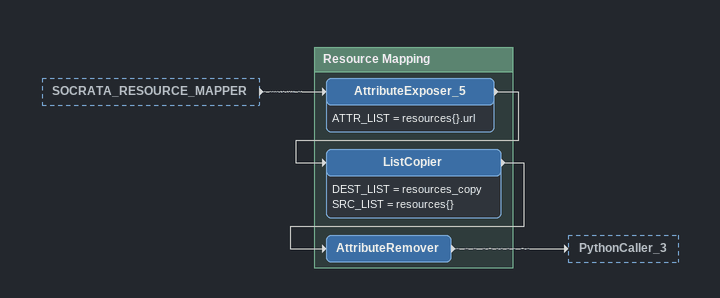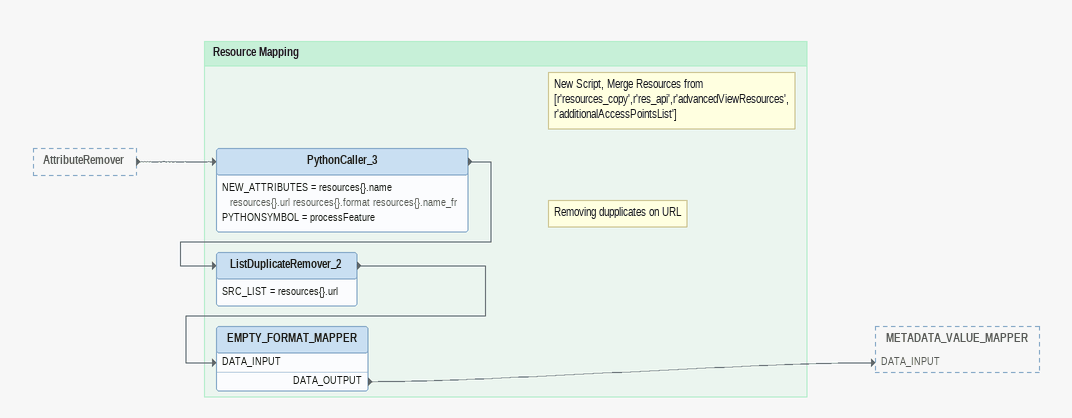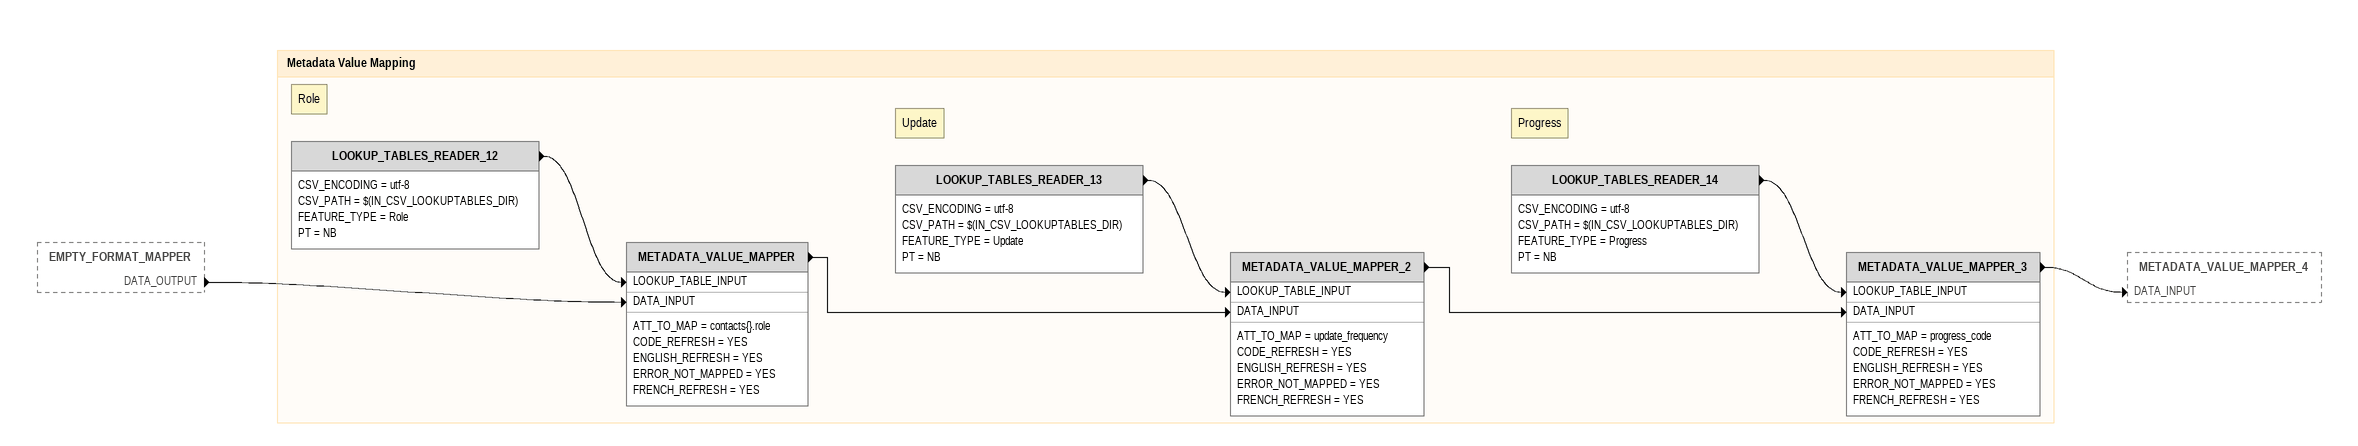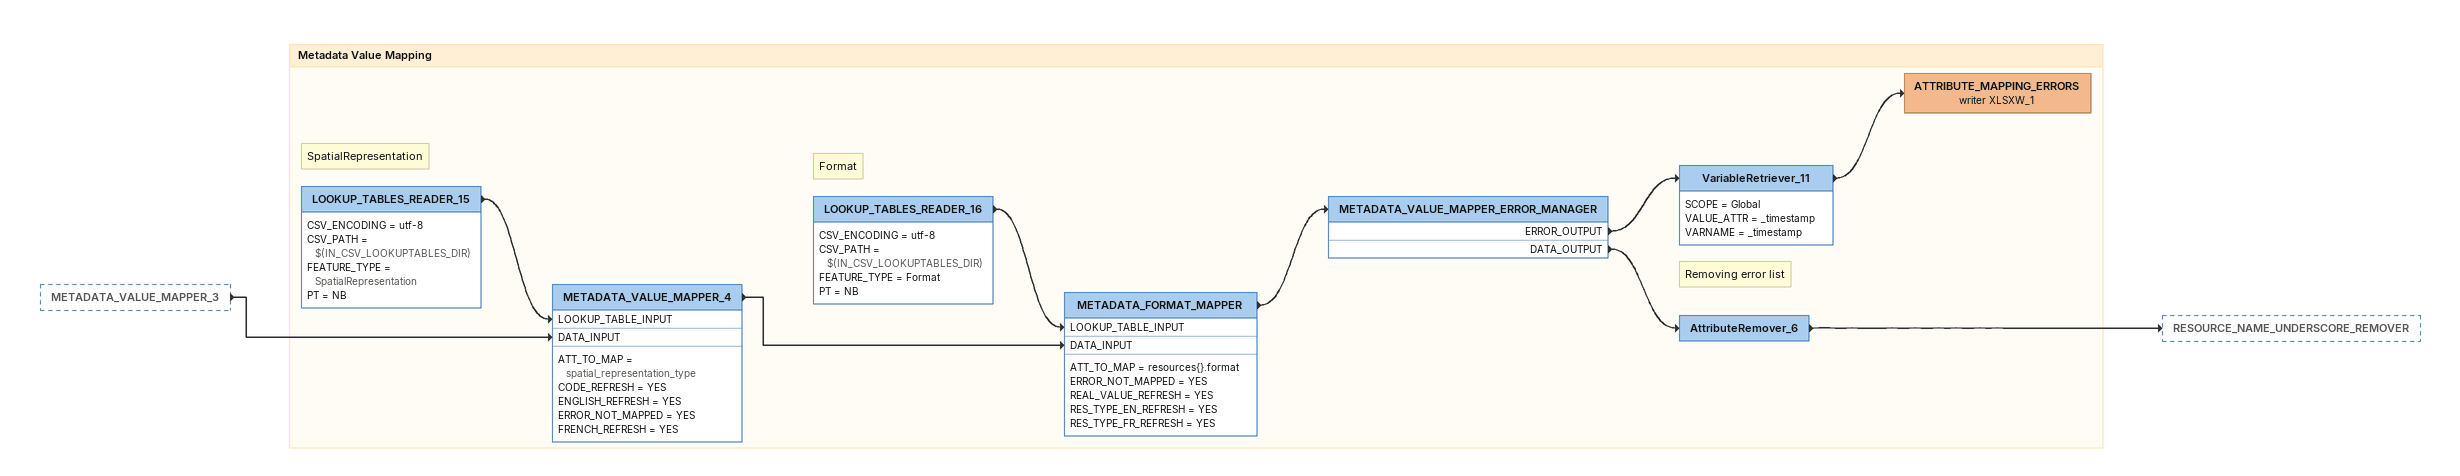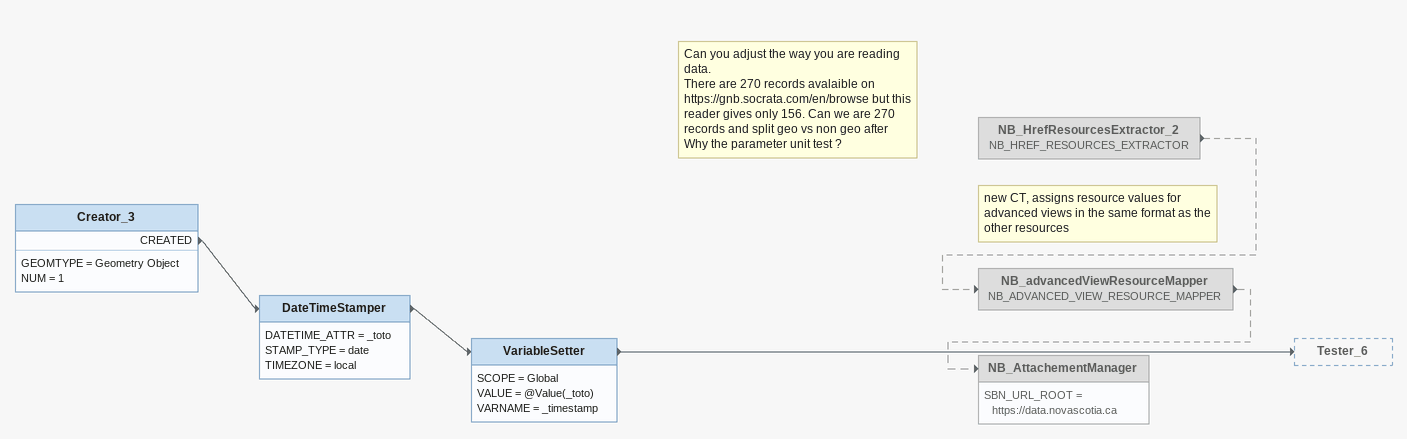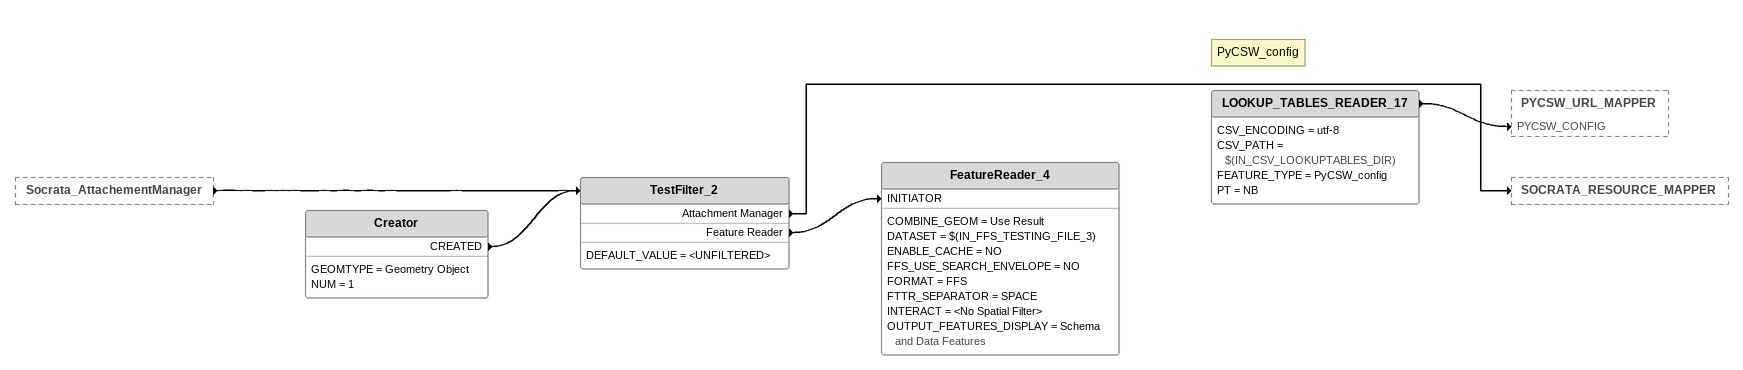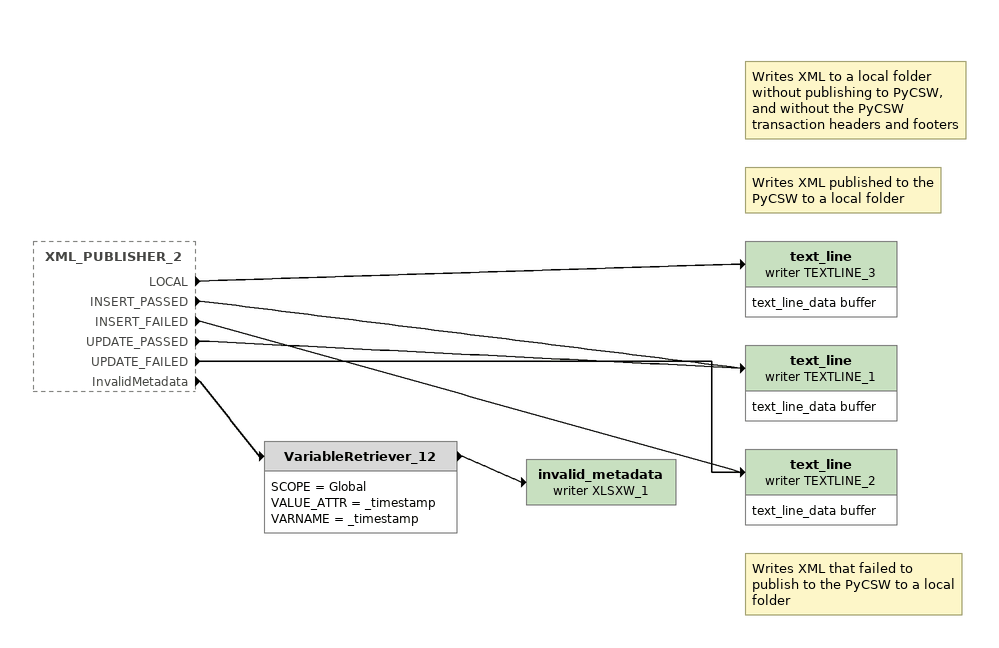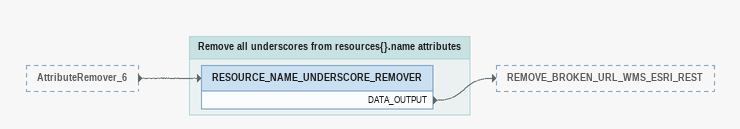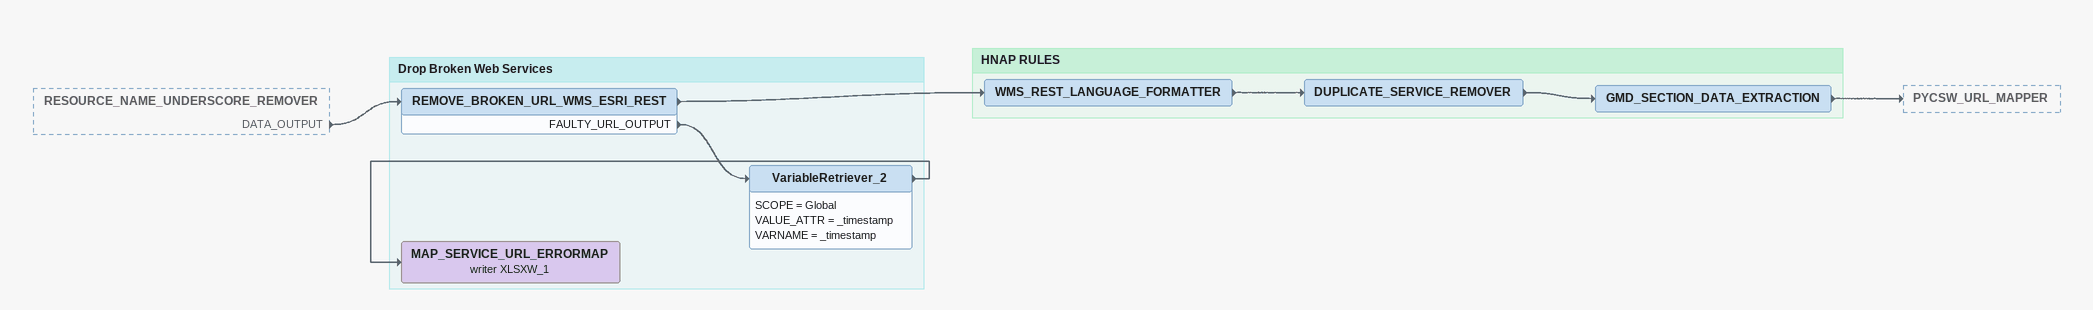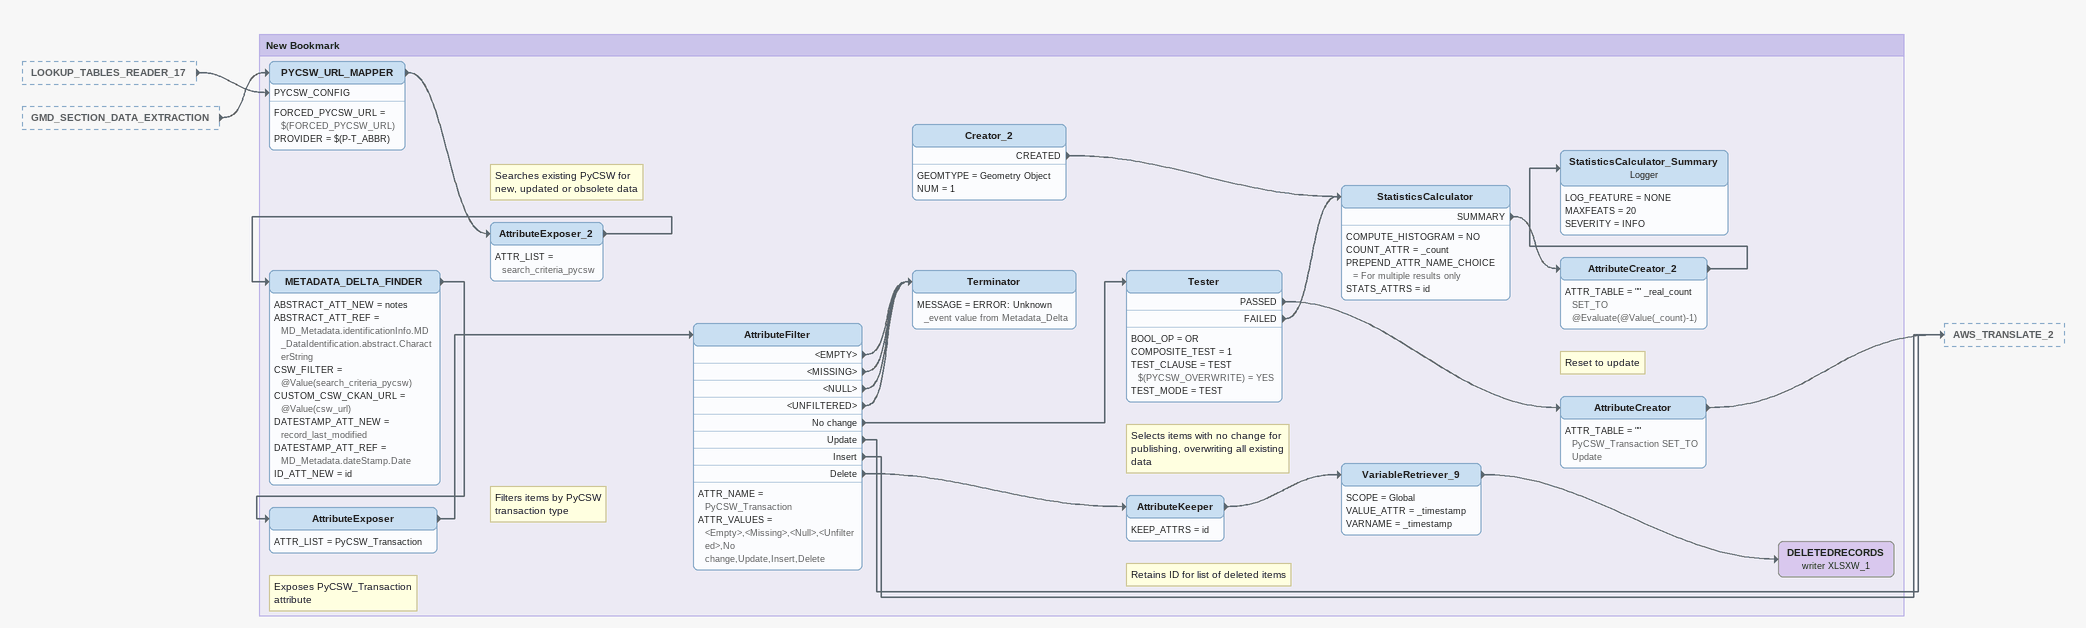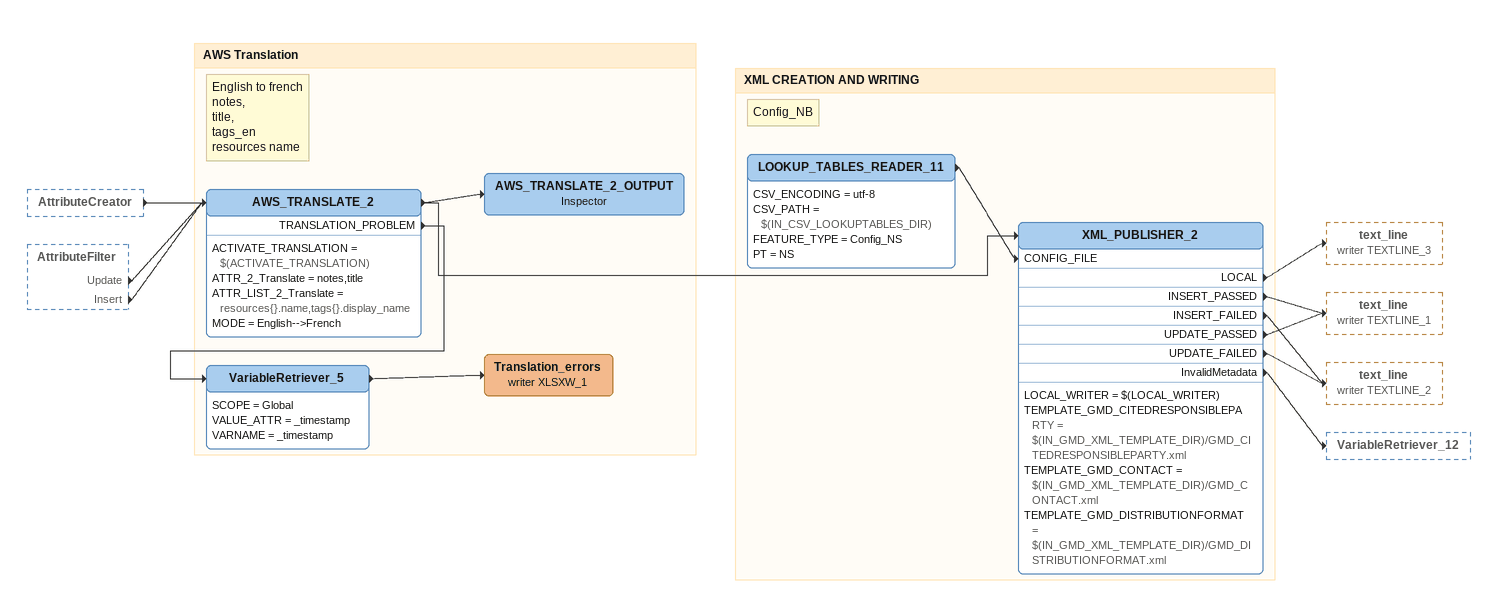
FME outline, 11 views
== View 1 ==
SOCRATA_RESOURCE_MAPPER [outside]
    -> AttributeExposer_5

Bookmark: Resource Mapping
AttributeExposer_5
    ATTR_LIST = resources{}.url
    -> ListCopier
ListCopier
    DEST_LIST = resources_copy
    SRC_LIST = resources{}
    -> AttributeRemover
AttributeRemover
    -> PythonCaller_3

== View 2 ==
AttributeRemover [outside]
    -> PythonCaller_3

Bookmark: Resource Mapping
Note: New Script, Merge Resources from [r'resources_copy',r'res_api',r'advancedViewResources',r'additionalAccessPointsList']
PythonCaller_3
    NEW_ATTRIBUTES = resources{}.name resources{}.url resources{}.format resources{}.name_fr
    PYTHONSYMBOL = processFeature
    -> ListDuplicateRemover_2
Note: Removing dupplicates on URL
ListDuplicateRemover_2
    SRC_LIST = resources{}.url
    -> EMPTY_FORMAT_MAPPER [DATA_INPUT]
EMPTY_FORMAT_MAPPER
    DATA_OUTPUT -> METADATA_VALUE_MAPPER [DATA_INPUT]

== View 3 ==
EMPTY_FORMAT_MAPPER [outside]
    DATA_OUTPUT -> METADATA_VALUE_MAPPER [DATA_INPUT]

Bookmark: Metadata Value Mapping
Note: Role
LOOKUP_TABLES_READER_12
    CSV_ENCODING = utf-8
    CSV_PATH = $(IN_CSV_LOOKUPTABLES_DIR)
    FEATURE_TYPE = Role
    PT = NB
    -> METADATA_VALUE_MAPPER [LOOKUP_TABLE_INPUT]
METADATA_VALUE_MAPPER
    ATT_TO_MAP = contacts{}.role
    CODE_REFRESH = YES
    ENGLISH_REFRESH = YES
    ERROR_NOT_MAPPED = YES
    FRENCH_REFRESH = YES
    -> METADATA_VALUE_MAPPER_2 [DATA_INPUT]
Note: Update
LOOKUP_TABLES_READER_13
    CSV_ENCODING = utf-8
    CSV_PATH = $(IN_CSV_LOOKUPTABLES_DIR)
    FEATURE_TYPE = Update
    PT = NB
    -> METADATA_VALUE_MAPPER_2 [LOOKUP_TABLE_INPUT]
METADATA_VALUE_MAPPER_2
    ATT_TO_MAP = update_frequency
    CODE_REFRESH = YES
    ENGLISH_REFRESH = YES
    ERROR_NOT_MAPPED = YES
    FRENCH_REFRESH = YES
    -> METADATA_VALUE_MAPPER_3 [DATA_INPUT]
Note: Progress
LOOKUP_TABLES_READER_14
    CSV_ENCODING = utf-8
    CSV_PATH = $(IN_CSV_LOOKUPTABLES_DIR)
    FEATURE_TYPE = Progress
    PT = NB
    -> METADATA_VALUE_MAPPER_3 [LOOKUP_TABLE_INPUT]
METADATA_VALUE_MAPPER_3
    ATT_TO_MAP = progress_code
    CODE_REFRESH = YES
    ENGLISH_REFRESH = YES
    ERROR_NOT_MAPPED = YES
    FRENCH_REFRESH = YES
    -> METADATA_VALUE_MAPPER_4 [DATA_INPUT]

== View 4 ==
METADATA_VALUE_MAPPER_3 [outside]
    -> METADATA_VALUE_MAPPER_4 [DATA_INPUT]

Bookmark: Metadata Value Mapping
Note: SpatialRepresentation
LOOKUP_TABLES_READER_15
    CSV_ENCODING = utf-8
    CSV_PATH = $(IN_CSV_LOOKUPTABLES_DIR)
    FEATURE_TYPE = SpatialRepresentation
    PT = NB
    -> METADATA_VALUE_MAPPER_4 [LOOKUP_TABLE_INPUT]
METADATA_VALUE_MAPPER_4
    ATT_TO_MAP = spatial_representation_type
    CODE_REFRESH = YES
    ENGLISH_REFRESH = YES
    ERROR_NOT_MAPPED = YES
    FRENCH_REFRESH = YES
    -> METADATA_FORMAT_MAPPER [DATA_INPUT]
Note: Format
LOOKUP_TABLES_READER_16
    CSV_ENCODING = utf-8
    CSV_PATH = $(IN_CSV_LOOKUPTABLES_DIR)
    FEATURE_TYPE = Format
    PT = NB
    -> METADATA_FORMAT_MAPPER [LOOKUP_TABLE_INPUT]
METADATA_FORMAT_MAPPER
    ATT_TO_MAP = resources{}.format
    ERROR_NOT_MAPPED = YES
    REAL_VALUE_REFRESH = YES
    RES_TYPE_EN_REFRESH = YES
    RES_TYPE_FR_REFRESH = YES
    -> METADATA_VALUE_MAPPER_ERROR_MANAGER
METADATA_VALUE_MAPPER_ERROR_MANAGER
    ERROR_OUTPUT -> VariableRetriever_11
    DATA_OUTPUT -> AttributeRemover_6
VariableRetriever_11
    SCOPE = Global
    VALUE_ATTR = _timestamp
    VARNAME = _timestamp
    -> ATTRIBUTE_MAPPING_ERRORS (writer XLSXW_1)
ATTRIBUTE_MAPPING_ERRORS (writer XLSXW_1)
Note: Removing error list
AttributeRemover_6
    -> RESOURCE_NAME_UNDERSCORE_REMOVER

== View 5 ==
Creator_3
    GEOMTYPE = Geometry Object
    NUM = 1
    CREATED -> DateTimeStamper
DateTimeStamper
    DATETIME_ATTR = _toto
    STAMP_TYPE = date
    TIMEZONE = local
    -> VariableSetter
Note: Can you adjust the way you are reading data. / There are 270 records avalaible on https://gnb.socrata.com/en/browse but this reader gives only 156. Can we are 270 records and split geo vs non geo after / Why the parameter unit test ?
VariableSetter
    SCOPE = Global
    VALUE = @Value(_toto)
    VARNAME = _timestamp
    -> Tester_6
NB_HrefResourcesExtractor_2: NB_HREF_RESOURCES_EXTRACTOR [off]
    -> NB_advancedViewResourceMapper [off]
Note: new CT, assigns resource values for advanced views in the same format as the other resources
NB_advancedViewResourceMapper: NB_ADVANCED_VIEW_RESOURCE_MAPPER [off]
    -> NB_AttachementManager [off]
NB_AttachementManager [off]
    SBN_URL_ROOT = https://data.novascotia.ca

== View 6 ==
Socrata_AttachementManager [outside]
    -> TestFilter_2
Creator
    GEOMTYPE = Geometry Object
    NUM = 1
    CREATED -> TestFilter_2
TestFilter_2
    DEFAULT_VALUE = <UNFILTERED>
    Attachment Manager -> SOCRATA_RESOURCE_MAPPER
    Feature Reader -> FeatureReader_4 [INITIATOR]
FeatureReader_4
    COMBINE_GEOM = Use Result
    DATASET = $(IN_FFS_TESTING_FILE_3)
    ENABLE_CACHE = NO
    FFS_USE_SEARCH_ENVELOPE = NO
    FORMAT = FFS
    FTTR_SEPARATOR = SPACE
    INTERACT = <No Spatial Filter>
    OUTPUT_FEATURES_DISPLAY = Schema and Data Features
Note: PyCSW_config
LOOKUP_TABLES_READER_17
    CSV_ENCODING = utf-8
    CSV_PATH = $(IN_CSV_LOOKUPTABLES_DIR)
    FEATURE_TYPE = PyCSW_config
    PT = NB
    -> PYCSW_URL_MAPPER [PYCSW_CONFIG]

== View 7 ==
XML_PUBLISHER_2 [outside]
    LOCAL -> text_line (writer TEXTLINE_3)
    INSERT_PASSED -> text_line (writer TEXTLINE_1)
    INSERT_FAILED -> text_line (writer TEXTLINE_2)
    UPDATE_PASSED -> text_line (writer TEXTLINE_1)
    UPDATE_FAILED -> text_line (writer TEXTLINE_2)
    InvalidMetadata -> VariableRetriever_12
Note: Writes XML to a local folder without publishing to PyCSW, and without the PyCSW transaction headers and footers
text_line (writer TEXTLINE_3)
    attributes: text_line_data buffer
Note: Writes XML published to the PyCSW to a local folder
text_line (writer TEXTLINE_1)
    attributes: text_line_data buffer
Note: Writes XML that failed to publish to the PyCSW to a local folder
text_line (writer TEXTLINE_2)
    attributes: text_line_data buffer
VariableRetriever_12
    SCOPE = Global
    VALUE_ATTR = _timestamp
    VARNAME = _timestamp
    -> invalid_metadata (writer XLSXW_1)
invalid_metadata (writer XLSXW_1)

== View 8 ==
AttributeRemover_6 [outside]
    -> RESOURCE_NAME_UNDERSCORE_REMOVER

Bookmark: Remove all underscores from resources{}.name attributes
RESOURCE_NAME_UNDERSCORE_REMOVER
    DATA_OUTPUT -> REMOVE_BROKEN_URL_WMS_ESRI_REST

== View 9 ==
RESOURCE_NAME_UNDERSCORE_REMOVER [outside]
    DATA_OUTPUT -> REMOVE_BROKEN_URL_WMS_ESRI_REST

Bookmark: Drop Broken Web Services
REMOVE_BROKEN_URL_WMS_ESRI_REST
    -> WMS_REST_LANGUAGE_FORMATTER
    FAULTY_URL_OUTPUT -> VariableRetriever_2
VariableRetriever_2
    SCOPE = Global
    VALUE_ATTR = _timestamp
    VARNAME = _timestamp
    -> MAP_SERVICE_URL_ERRORMAP (writer XLSXW_1)
MAP_SERVICE_URL_ERRORMAP (writer XLSXW_1)

Bookmark: HNAP RULES
WMS_REST_LANGUAGE_FORMATTER
    -> DUPLICATE_SERVICE_REMOVER
DUPLICATE_SERVICE_REMOVER
    -> GMD_SECTION_DATA_EXTRACTION
GMD_SECTION_DATA_EXTRACTION
    -> PYCSW_URL_MAPPER

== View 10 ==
LOOKUP_TABLES_READER_17 [outside]
    -> PYCSW_URL_MAPPER [PYCSW_CONFIG]
GMD_SECTION_DATA_EXTRACTION [outside]
    -> PYCSW_URL_MAPPER

Bookmark: New Bookmark
PYCSW_URL_MAPPER
    FORCED_PYCSW_URL = $(FORCED_PYCSW_URL)
    PROVIDER = $(P-T_ABBR)
    -> AttributeExposer_2
AttributeExposer_2
    ATTR_LIST = search_criteria_pycsw
    -> METADATA_DELTA_FINDER
Note: Searches existing PyCSW for new, updated or obsolete data
METADATA_DELTA_FINDER
    ABSTRACT_ATT_NEW = notes
    ABSTRACT_ATT_REF = MD_Metadata.identificationInfo.MD_DataIdentification.abstract.CharacterString
    CSW_FILTER = @Value(search_criteria_pycsw)
    CUSTOM_CSW_CKAN_URL = @Value(csw_url)
    DATESTAMP_ATT_NEW = record_last_modified
    DATESTAMP_ATT_REF = MD_Metadata.dateStamp.Date
    ID_ATT_NEW = id
    -> AttributeExposer
Note: Exposes PyCSW_Transaction attribute
AttributeExposer
    ATTR_LIST = PyCSW_Transaction
    -> AttributeFilter
Note: Filters items by PyCSW transaction type
AttributeFilter
    ATTR_NAME = PyCSW_Transaction
    ATTR_VALUES = <Empty>,<Missing>,<Null>,<Unfiltered>,No change,Update,Insert,Delete
    <EMPTY> -> Terminator
    <MISSING> -> Terminator
    <NULL> -> Terminator
    <UNFILTERED> -> Terminator
    No change -> Tester
    Update -> AWS_TRANSLATE_2
    Insert -> AWS_TRANSLATE_2
    Delete -> AttributeKeeper
Terminator
    MESSAGE = ERROR: Unknown _event value from Metadata_Delta
Note: Selects items with no change for publishing, overwriting all existing data
Tester
    BOOL_OP = OR
    COMPOSITE_TEST = 1
    TEST_CLAUSE = TEST $(PYCSW_OVERWRITE) = YES
    TEST_MODE = TEST
    PASSED -> AttributeCreator
    FAILED -> StatisticsCalculator
Note: Reset to update
AttributeCreator
    ATTR_TABLE = "" PyCSW_Transaction SET_TO Update
    -> AWS_TRANSLATE_2
Note: Retains ID for list of deleted items
AttributeKeeper
    KEEP_ATTRS = id
    -> VariableRetriever_9
VariableRetriever_9
    SCOPE = Global
    VALUE_ATTR = _timestamp
    VARNAME = _timestamp
    -> DELETEDRECORDS (writer XLSXW_1)
DELETEDRECORDS (writer XLSXW_1)
Creator_2
    GEOMTYPE = Geometry Object
    NUM = 1
    CREATED -> StatisticsCalculator
StatisticsCalculator
    COMPUTE_HISTOGRAM = NO
    COUNT_ATTR = _count
    PREPEND_ATTR_NAME_CHOICE = For multiple results only
    STATS_ATTRS = id
    SUMMARY -> AttributeCreator_2
AttributeCreator_2
    ATTR_TABLE = "" _real_count SET_TO @Evaluate(@Value(_count)-1)
    -> StatisticsCalculator_Summary
StatisticsCalculator_Summary: Logger
    LOG_FEATURE = NONE
    MAXFEATS = 20
    SEVERITY = INFO

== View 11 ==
AttributeCreator [outside]
    -> AWS_TRANSLATE_2
AttributeFilter [outside]
    Update -> AWS_TRANSLATE_2
    Insert -> AWS_TRANSLATE_2

Bookmark: AWS Translation
Note: English to french / notes, / title, / tags_en / resources name
AWS_TRANSLATE_2
    ACTIVATE_TRANSLATION = $(ACTIVATE_TRANSLATION)
    ATTR_2_Translate = notes,title
    ATTR_LIST_2_Translate = resources{}.name,tags{}.display_name
    MODE = English-->French
    -> XML_PUBLISHER_2
    -> AWS_TRANSLATE_2_OUTPUT
    TRANSLATION_PROBLEM -> VariableRetriever_5
AWS_TRANSLATE_2_OUTPUT: Inspector
VariableRetriever_5
    SCOPE = Global
    VALUE_ATTR = _timestamp
    VARNAME = _timestamp
    -> Translation_errors (writer XLSXW_1)
Translation_errors (writer XLSXW_1)

Bookmark: XML CREATION AND WRITING
Note: Config_NB
LOOKUP_TABLES_READER_11
    CSV_ENCODING = utf-8
    CSV_PATH = $(IN_CSV_LOOKUPTABLES_DIR)
    FEATURE_TYPE = Config_NS
    PT = NS
    -> XML_PUBLISHER_2 [CONFIG_FILE]
XML_PUBLISHER_2
    LOCAL_WRITER = $(LOCAL_WRITER)
    TEMPLATE_GMD_CITEDRESPONSIBLEPARTY = $(IN_GMD_XML_TEMPLATE_DIR)/GMD_CITEDRESPONSIBLEPARTY.xml
    TEMPLATE_GMD_CONTACT = $(IN_GMD_XML_TEMPLATE_DIR)/GMD_CONTACT.xml
    TEMPLATE_GMD_DISTRIBUTIONFORMAT = $(IN_GMD_XML_TEMPLATE_DIR)/GMD_DISTRIBUTIONFORMAT.xml
    LOCAL -> text_line (writer TEXTLINE_3)
    INSERT_PASSED -> text_line (writer TEXTLINE_1)
    INSERT_FAILED -> text_line (writer TEXTLINE_2)
    UPDATE_PASSED -> text_line (writer TEXTLINE_1)
    UPDATE_FAILED -> text_line (writer TEXTLINE_2)
    InvalidMetadata -> VariableRetriever_12
